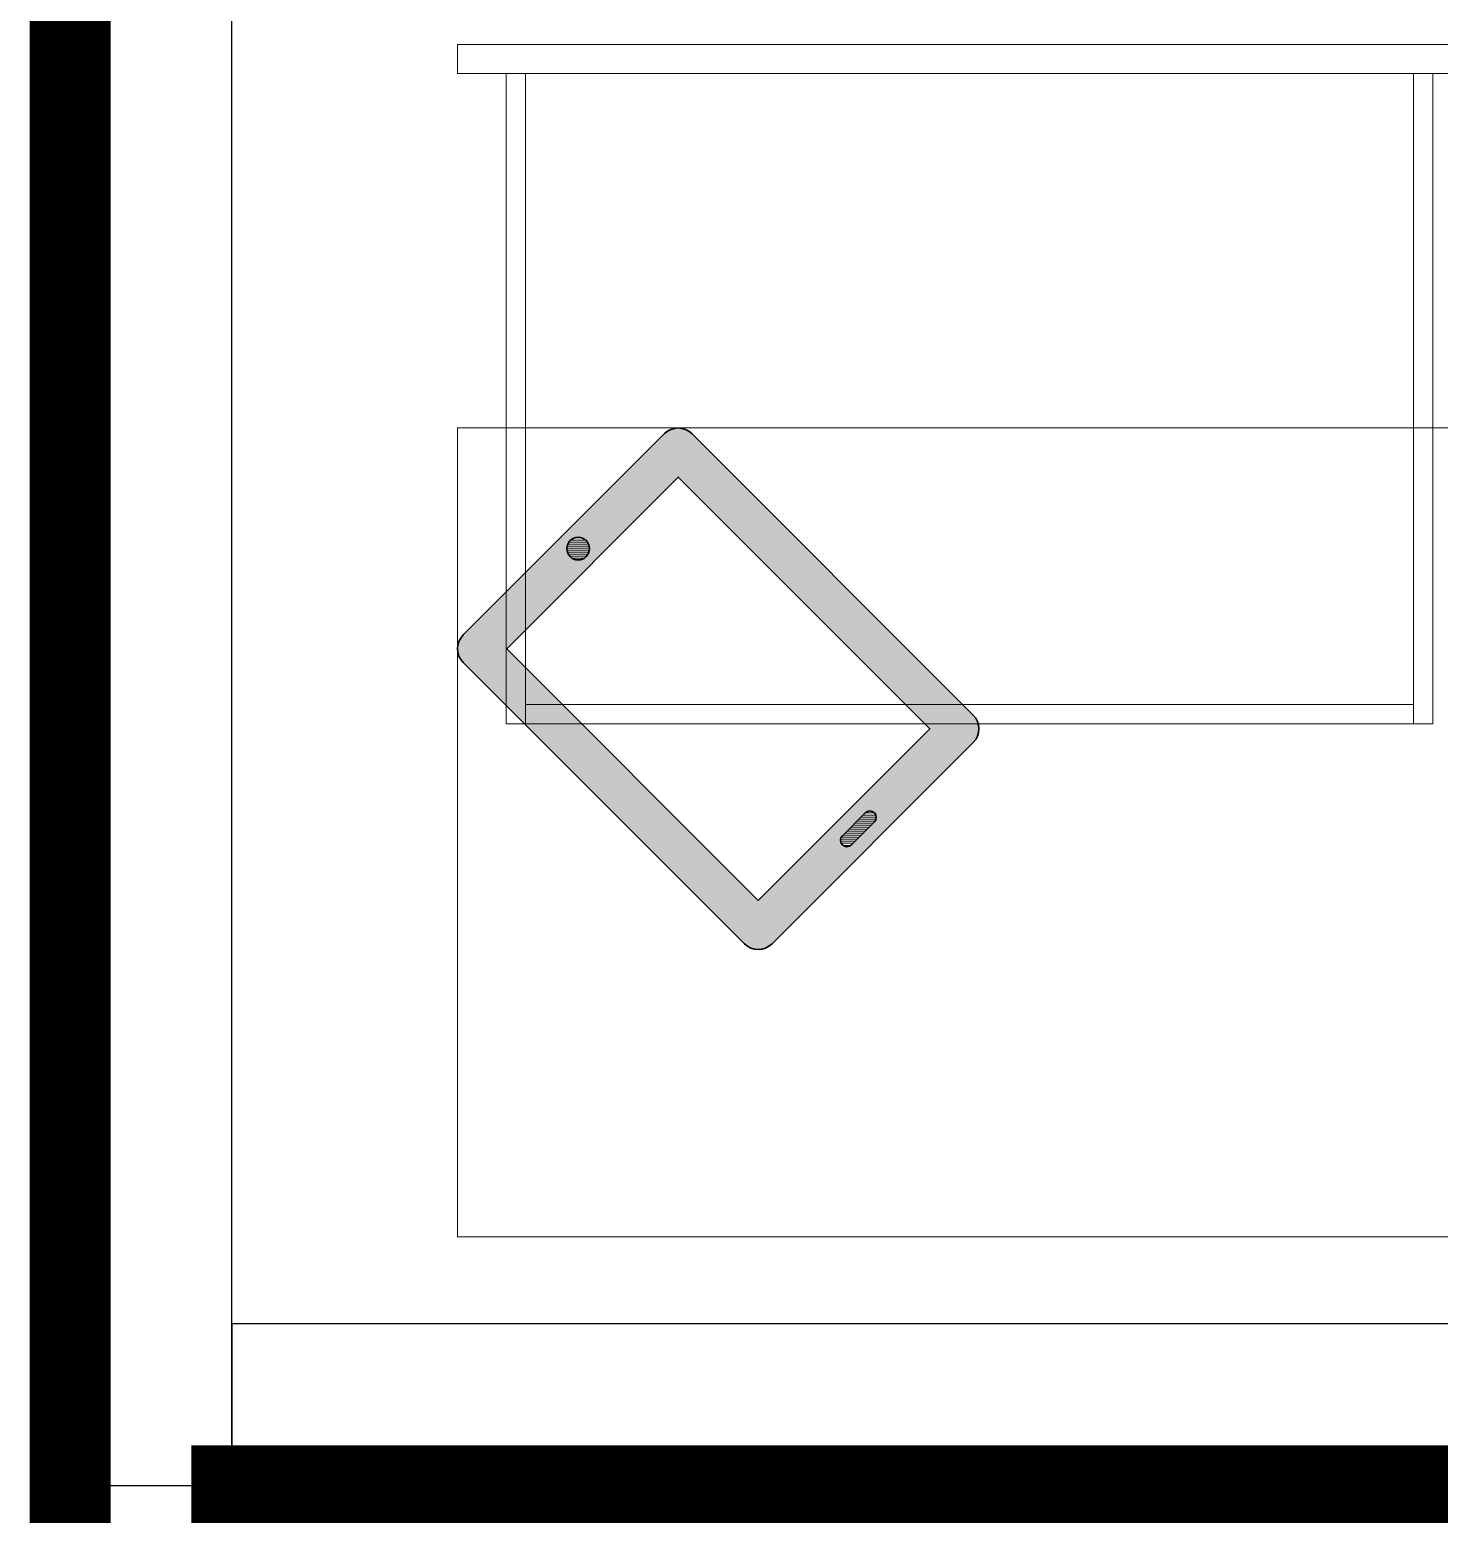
# Model space of a CAD drawing. Header units: feet. Extents: x 4081045 to 4105960, y -5462154 to -5452244.
# Drawn here: x 4099707 to 4100578, y -5457568 to -5456650 of the extents above; entities that cross this region are included whole.
import ezdxf

# ---------------------------------------------------------------- set-up
doc = ezdxf.new("R2010")
doc.units = ezdxf.units.FT
doc.header["$LTSCALE"] = 33
doc.header["$MEASUREMENT"] = 0
doc.linetypes.add('a_p6_plan_L18$0$HIDDEN', pattern=[0.375, 0.25, -0.125])
doc.linetypes.add('ACAD_ISO03W100', pattern=[30, 12, -18])
for name, color, linetype, lineweight in [('LENS-CURTAIN', 5, 'a_p6_plan_L18$0$HIDDEN', 9), ('LENS-FURNITURE', 13, 'Continuous', 9), ('LENS-PARTITION', 21, 'Continuous', 25), ('LK-FLUTTED FINISH', 20, 'Continuous', 30), ('LK-TILES FINISH', 251, 'Continuous', 5)]:
    doc.layers.add(name, color=color, linetype=linetype, lineweight=lineweight)

# ---------------------------------------------------------------- blocks, each defined once
blk = doc.blocks.new('TRIAL SET CABINET 633x500')
at = {"layer": 'LENS-FURNITURE'}
h = blk.add_hatch(color=9, dxfattribs=at)
h.dxf.hatch_style = 1
edge = h.paths.add_edge_path()
edge.add_line((-8.54246803093703, -981.9670201920668), (115.9083254579454, -857.5162267031847))
edge.add_arc((107.4230440836399, -849.030945328879), 12.00000000009463, 315, 405)
edge.add_line((115.9083254579454, -840.5456639545736), (-58.03994271345434, -666.5973957831737))
edge.add_arc((-66.52522408775982, -675.0826771574792), 12.00000000009463, 45.00000000000002, 135)
edge.add_line((-75.01050546206531, -666.5973957831737), (-199.4612989509478, -791.0481892720562))
edge.add_arc((-190.9760175766423, -799.5334706454303), 11.99999999943607, 135.0000000031442, 225.0000000031442)
edge.add_line((-199.4612989500165, -808.0187520197359), (-25.5130307786167, -981.967020191136))
edge.add_arc((-17.02774940431148, -973.4817388177615), 11.99999999943605, 224.9999999968574, 314.9999999968578)
h.paths.add_polyline_path([(-17.02774940524252, -955.0969625067663), (89.03826777357607, -849.0309453279477), (-66.52522408775982, -693.4674534666119), (-172.5912412665784, -799.5334706454305)], flags=16)
edge = h.paths.add_edge_path(flags=16)
edge.add_line((-138.2965623782947, -741.9042679787381), (-124.1544267544522, -727.7621323548956))
edge.add_arc((-121.3259996296837, -730.5905594796641), 4.000000000031514, 45.00000000000051, 134.9999999999996, ccw=False)
edge.add_arc((-121.3259996296838, -730.5905594796641), 4.000000000031584, -45.000000000000625, 44.999999999999375, ccw=False)
edge.add_line((-118.4975725049153, -733.4189866044327), (-132.6397081287578, -747.561122228275))
edge.add_arc((-135.4681352535263, -744.7326951035067), 4.000000000031524, 225.0000000000006, 314.99999999999966, ccw=False)
edge.add_arc((-135.4681352535261, -744.7326951035066), 4.000000000031665, 135.0000000000006, 225.0000000000006, ccw=False)
edge = h.paths.add_edge_path(flags=16)
edge.add_arc((44.84409394953398, -910.9027886827243), 7, 0, 360)
at = {"layer": 'LENS-FURNITURE', "lineweight": 0}
h = blk.add_hatch(dxfattribs=at)
h.set_pattern_fill('ANSI31', color=252, scale=10, angle=405)
h.set_pattern_definition([(90, (-3772352.875833935, -3684050.327587578), (-1.25, 2e-16), [])])
edge = h.paths.add_edge_path()
edge.add_line((-138.2965623782947, -741.9042679787381), (-124.1544267544522, -727.7621323548956))
edge.add_arc((-121.3259996296837, -730.5905594796641), 4.000000000031514, 45.00000000000051, 134.9999999999996, ccw=False)
edge.add_arc((-121.3259996296838, -730.5905594796641), 4.000000000031584, -45.000000000000625, 44.999999999999375, ccw=False)
edge.add_line((-118.4975725049153, -733.4189866044327), (-132.6397081287578, -747.561122228275))
edge.add_arc((-135.4681352535263, -744.7326951035067), 4.000000000031524, 225.0000000000006, 314.99999999999966, ccw=False)
edge.add_arc((-135.4681352535261, -744.7326951035066), 4.000000000031665, 135.0000000000006, 225.0000000000006, ccw=False)
edge = h.paths.add_edge_path()
edge.add_arc((44.84409394953398, -910.9027886827243), 7, 0, 360)
at = {"layer": 'Defpoints'}
blk.add_circle((0, 0), 50.09224864585668, dxfattribs=at)
at = {"layer": 'LENS-FURNITURE'}
blk.add_lwpolyline([(119.4230440827086, -352.4817388160154), (119.4230440827086, -985.4817388160156), (-380.5769559172913, -985.4817388160156), (-380.5769559172913, -352.4817388160154)], close=True, dxfattribs=at)
at = {"layer": 'LENS-FURNITURE', "color": 146}
for points in [[(338.5359051078558, -352.4817388160154), (338.5359051078558, -985.4817388160156), (356.5359051078559, -985.4817388160156), (356.5359051078559, -352.4817388160154)], [(-63.4640948921442, -382.4817388160154), (-63.4640948921442, -394.4817388160154), (338.5359051078558, -394.4817388160154), (338.5359051078558, -382.4817388160154)], [(-63.4640948921442, -394.4817388160154), (-63.4640948921442, -943.4817388160153), (-51.4640948921442, -943.4817388160153), (-51.4640948921442, -394.4817388160154)], [(-63.4640948921442, -955.4817388160152), (-63.4640948921442, -943.4817388160153), (338.5359051078558, -943.4817388160153), (338.5359051078558, -955.4817388160152)]]:
    blk.add_lwpolyline(points, close=True, dxfattribs=at)
at = {"layer": 'LENS-FURNITURE', "color": 18, "lineweight": 30}
for points in [[(-8.54246803093703, -981.9670201920668), (115.9083254579454, -857.5162267031847, 0.4142135623730951), (115.9083254579454, -840.5456639545736), (-58.03994271345434, -666.5973957831737, 0.4142135623730951), (-75.01050546206531, -666.5973957831737), (-199.4612989509478, -791.0481892720562, 0.4142135623730951), (-199.4612989500165, -808.0187520197359), (-25.51303077861669, -981.967020191136, 0.4142135623730951)], [(-138.2965623782947, -741.9042679787381), (-124.1544267544522, -727.7621323548956, -0.4142135623730951), (-118.4975725049153, -727.7621323548956), (-118.4975725049153, -727.7621323548956, -0.4142135623730951), (-118.4975725049153, -733.4189866044327), (-132.6397081287578, -747.561122228275, -0.4142135623730951), (-138.2965623782947, -747.561122228275), (-138.2965623782947, -747.561122228275, -0.4142135623730951)]]:
    blk.add_lwpolyline(points, format="xyb", close=True, dxfattribs=at)
blk.add_lwpolyline([(-17.02774940524252, -955.0969625067663), (89.03826777357607, -849.0309453279477), (-66.52522408775982, -693.4674534666119), (-172.5912412665784, -799.5334706454305)], close=True, dxfattribs=at)
blk.add_circle((44.84409394953398, -910.9027886827243), 7, dxfattribs=at)

msp = doc.modelspace()

# ---------------------------------------------------------------- linework, layer by layer
at = {"layer": 'LENS-CURTAIN', "ltscale": 5}
msp.add_lwpolyline([(4099831.881579666, -5458373.937235793), (4099831.881579666, -5457549.937235793), (4099731.881579666, -5457549.937235793), (4099731.881579666, -5458373.937235793)], close=True, dxfattribs=at)
at = {"layer": 'LENS-PARTITION'}
for points in [[(4099831.881579666, -5456249.937235785), (4099731.881579666, -5456249.937235785), (4099731.881579666, -5457549.937235793), (4099831.881579666, -5457549.937235793)], [(4101431.881579665, -5457449.937235793), (4099831.881579666, -5457449.937235793), (4099831.881579666, -5457549.937235793), (4101431.881579665, -5457549.937235793)]]:
    msp.add_lwpolyline(points, close=True, dxfattribs=at)
at = {"layer": 'LK-FLUTTED FINISH', "linetype": 'ACAD_ISO03W100', "ltscale": 0.05, "const_width": 50}
msp.add_lwpolyline([(4099731.881579666, -5454927.437236269), (4099731.881579666, -5460023.937235793)], dxfattribs=at)
at = {"layer": 'LK-TILES FINISH', "color": 212, "linetype": 'ACAD_ISO03W100', "ltscale": 0.05, "const_width": 50}
msp.add_lwpolyline([(4102381.881579666, -5458373.937235793), (4102381.881579665, -5457549.937235793), (4099831.881579666, -5457549.937235793), (4099831.881579666, -5458373.937235793), (4101631.881579666, -5458373.937235793)], dxfattribs=at)

# ---------------------------------------------------------------- block references
at = {"layer": 'LENS-FURNITURE', "xscale": -1, "rotation": 270}
msp.add_blockref('TRIAL SET CABINET 633x500', (4100956.881579664, -5457015.54223906), dxfattribs=at)

doc.saveas('drawing.dxf')
